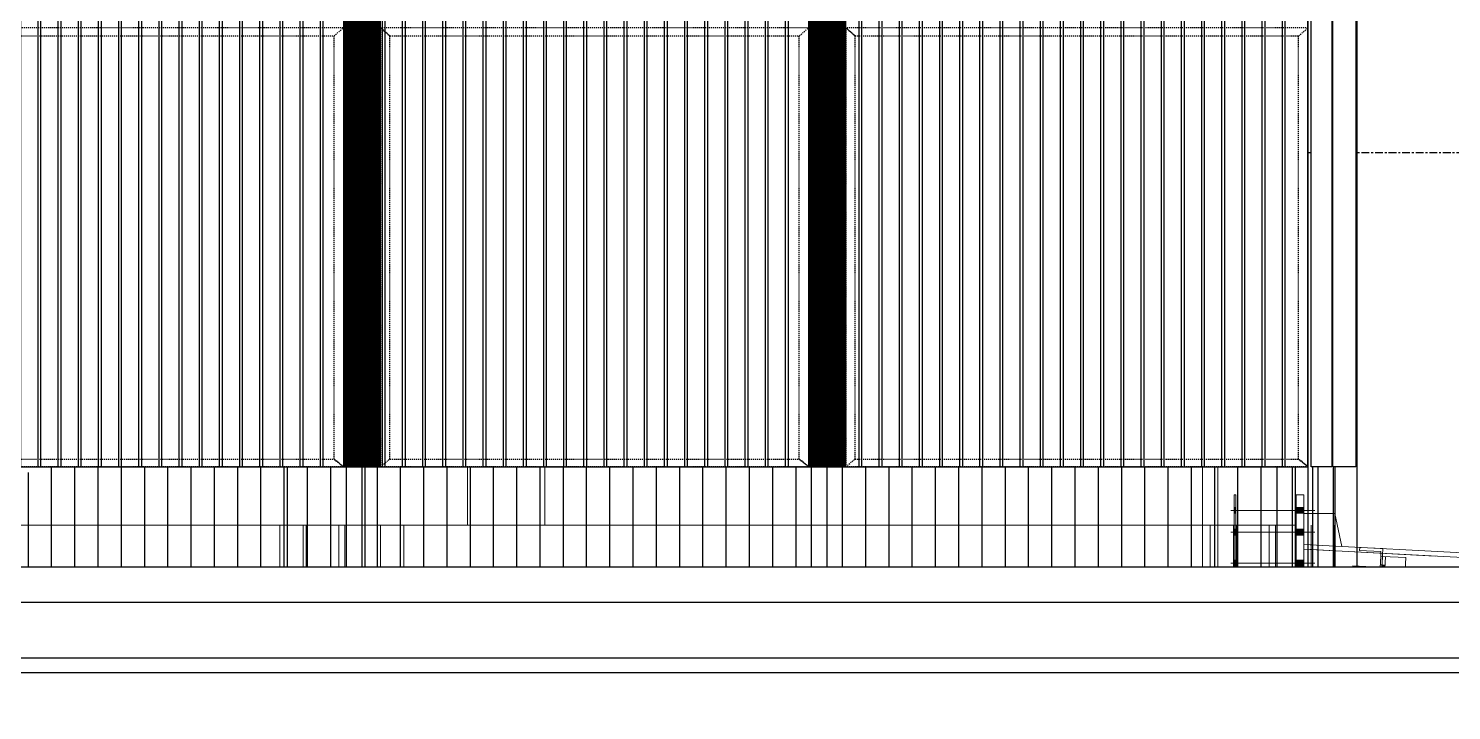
# Model space of a CAD drawing. Header units: millimetres. Extents: x 652937 to 1670132, y 1473552 to 2851037.
# Drawn here: x 775008 to 779596, y 1517673 to 1519870 of the extents above; entities that cross this region are included whole.
import ezdxf
from ezdxf.enums import TextEntityAlignment as Align
from ezdxf.xclip import XClip

# ---------------------------------------------------------------- set-up
doc = ezdxf.new("R2010")
doc.units = ezdxf.units.MM
doc.header["$XCLIPFRAME"] = 0
for name, pattern in [('TA_GL_005.00000', [13.75, 5, -1.25, 1.25, -1.25, 5]), ('TA_HL_001.00000', [6.5, 3.55, -2.95]), ('XKITLINE00', [0]), ('XKITLINE02', [4, 2, -2])]:
    doc.linetypes.add(name, pattern=pattern)
doc.layers.add('000 - 0_HIDE_OBJ_FRAMING_DEF_SUB', color=1, linetype='Continuous', plot=False)
for name, color, linetype in [('000 - 0_HIDE_OBJ_FRAMING_DEF_SUB_1', 1, 'Continuous'), ('000 - 0_SYM_DWG_GRID-BUBBLE_MAIN_COLOR_1', 3, 'Continuous'), ('000 - 0_SYM_DWG_GRIDLINE_MAIN_COLOR_251', 251, 'Continuous'), ('010 - ASPG_EXTR_MAIN_COLOR_2', 2, 'Continuous'), ('010 - ASPG_EXTR_WIPEOUT_', 250, 'Continuous'), ('010 - ASPG_FRAMING_MAIN_COLOR_1', 3, 'Continuous'), ('010 - ASPG_FRAMING_SUB_COLOR_2', 1, 'Continuous'), ('010 - ASPG_FRAMING_SUB_COLOR_3', 251, 'Continuous'), ('010 - ASPG_FRAMING_WIPEOUT_', 250, 'Continuous')]:
    doc.layers.add(name, color=color, linetype=linetype)
doc.layers.add('000_AREA_ASPG_AREA_HATCH_', color=7, linetype='Continuous', true_color=0xff8700, plot=False)
doc.layers.add('000_AREA_ASPG_AREA_MAIN_COLOR_1', color=7, linetype='Continuous', true_color=0xff8700, plot=False)
for name, color, linetype, lineweight in [('A-230-M_FLOOR', 2, 'Continuous', 25), ('A-GENM', 37, 'Continuous', 9), ('Bolt', 7, 'Continuous', 0), ('Part', 2, 'Continuous', 0)]:
    doc.layers.add(name, color=color, linetype=linetype, lineweight=lineweight)
doc.styles.add('Arial', font='arial.ttf')
doc.styles.add('TA', font='', dxfattribs={"height": 4.5})
doc.styles.get('TA').set_extended_font_data('Cordia New')

# ---------------------------------------------------------------- blocks, each defined once
blk = doc.blocks.new('GM_Louver Grill Vertical Z1 - Z Profile-17842814-ENT 3 ELE-2 Sheet')
at = {"layer": '000 - 0_HIDE_OBJ_FRAMING_DEF_SUB'}
blk.add_line((-185546.9, 105925), (-185546.9, 114870), dxfattribs=at)
blk = doc.blocks.new('E2')
at = {"layer": '000 - 0_HIDE_OBJ_FRAMING_DEF_SUB'}
for points in [[(1664279.1, 114870), (1665779.1, 114870), (1665779.1, 105925), (1664279.1, 105925)], [(1667279.1, 114870), (1665779.1, 114870), (1665779.1, 105925), (1667279.1, 105925)], [(1667279.1, 114870), (1668779.1, 114870), (1668779.1, 105925), (1667279.1, 105925)], [(1668912.2, 114870), (1668779.1, 114870), (1668779.1, 105925), (1668912.2, 105925)], [(1668917.6, 114870), (1668987.6, 114870), (1668987.6, 105925), (1668917.6, 105925)], [(1664329.1, 114820), (1665729.1, 114820), (1665729.1, 105975), (1664329.1, 105975)], [(1667229.1, 114820), (1665829.1, 114820), (1665829.1, 105975), (1667229.1, 105975)], [(1667329.1, 114820), (1668729.1, 114820), (1668729.1, 105975), (1667329.1, 105975)], [(1668862.2, 114820), (1668829.1, 114820), (1668829.1, 105975), (1668862.2, 105975)]]:
    blk.add_lwpolyline(points, close=True, dxfattribs=at)
at = {"layer": 'A-GENM'}
for p in [(1850326, 0), (1850401, 0), (1850476, 0), (1850551, 0), (1850626, 0), (1850701, 0), (1850776, 0), (1850851, 0), (1850926, 0), (1851001, 0), (1851076, 0), (1851151, 0), (1851226, 0), (1851451, 0), (1851526, 0), (1851601, 0), (1851676, 0), (1851751, 0), (1851826, 0), (1851901, 0), (1851976, 0), (1852051, 0), (1852126, 0), (1852201, 0), (1852276, 0), (1852351, 0), (1852426, 0), (1852501, 0), (1852576, 0), (1852651, 0), (1852726, 0), (1852951, 0), (1853026, 0), (1853101, 0), (1853176, 0), (1853251, 0), (1853326, 0), (1853401, 0), (1853476, 0), (1853551, 0), (1853626, 0), (1853701, 0), (1853776, 0), (1853851, 0), (1853926, 0), (1854001, 0), (1854076, 0), (1854151, 0), (1854226, 0), (1854392.4, 0)]:
    blk.add_blockref('GM_Louver Grill Vertical Z1 - Z Profile-17842814-ENT 3 ELE-2 Sheet', p, dxfattribs=at)
blk = doc.blocks.new('*A1489973')
at = {"layer": 'Part', "linetype": 'XKITLINE02', "lineweight": 0}
for p, q in [((567.337001, 24.773517), (553.237008, 25.512464)), ((553.237008, 25.512464), (553.237008, 24.098617)), ((567.337001, 24.098617), (567.337001, 24.773517)), ((553.237008, 24.098617), (567.337001, 24.098617))]:
    blk.add_line(p, q, dxfattribs=at)
at = {"layer": 'Part', "linetype": 'XKITLINE00', "lineweight": 0}
blk.add_line((567.337001, 24.773517), (567.333076, 24.773723), dxfattribs=at)
blk = doc.blocks.new('*A1490974')
at = {"layer": 'Part', "linetype": 'XKITLINE00', "lineweight": 0}
for p, q in [((567.337001, 24.098617), (553.237001, 24.098617)), ((567.337001, 24.048617), (567.337001, 24.098617)), ((567.337001, 24.048617), (553.237001, 24.048617))]:
    blk.add_line(p, q, dxfattribs=at)
at = {"layer": 'Part', "linetype": 'XKITLINE02', "lineweight": 0}
blk.add_line((553.237001, 24.098617), (553.237001, 24.048617), dxfattribs=at)
blk = doc.blocks.new('*A1491975')
at = {"layer": 'Part', "linetype": 'XKITLINE00', "lineweight": 0}
for p, q in [((567.337001, 24.848617), (553.237001, 25.587567)), ((567.333075, 24.77372), (553.237001, 25.512464)), ((567.337001, 24.848617), (567.333075, 24.77372))]:
    blk.add_line(p, q, dxfattribs=at)
at = {"layer": 'Part', "linetype": 'XKITLINE02', "lineweight": 0}
blk.add_line((553.237001, 25.587567), (553.237001, 25.512464), dxfattribs=at)
blk = doc.blocks.new('*A1492976')
at = {"layer": 'Part', "linetype": 'XKITLINE02', "lineweight": 0}
for p, q in [((554.136087, 25.490435), (554.138703, 25.540367)), ((554.480614, 25.472379), (554.136087, 25.490435)), ((554.51319, 25.520741), (554.473938, 24.771769)), ((554.476689, 25.397482), (554.480614, 25.472379)), ((554.446595, 24.82327), (554.476689, 25.397482)), ((554.506648, 25.395912), (554.476689, 25.397482)), ((554.102068, 24.841326), (554.099451, 24.791395)), ((554.099451, 24.791395), (554.473938, 24.771769)), ((554.446595, 24.82327), (554.102068, 24.841326))]:
    blk.add_line(p, q, dxfattribs=at)
at = {"layer": 'Part', "linetype": 'XKITLINE00', "lineweight": 0}
blk.add_line((554.138703, 25.540367), (554.51319, 25.520741), dxfattribs=at)
blk = doc.blocks.new('*A1493977')
at = {"layer": 'Part', "linetype": 'XKITLINE00', "lineweight": 0}
for p, q in [((553.737008, 26.087564), (553.237008, 26.087564)), ((553.850115, 25.555433), (553.737008, 26.087564))]:
    blk.add_line(p, q, dxfattribs=at)
at = {"layer": 'Part', "linetype": 'XKITLINE02', "lineweight": 0}
for p, q in [((553.237008, 25.587564), (553.237008, 26.087564)), ((553.850115, 25.555433), (553.237008, 25.587564))]:
    blk.add_line(p, q, dxfattribs=at)
blk = doc.blocks.new('*A1495979')
at = {"layer": 'Part', "linetype": 'XKITLINE02', "lineweight": 0}
for p, q in [((554.475238, 24.796669), (554.506639, 25.395846)), ((554.506639, 25.395846), (554.881125, 25.37622)), ((554.551577, 25.393491), (554.520176, 24.794313)), ((554.881125, 25.37622), (554.849724, 24.777043)), ((554.849724, 24.777043), (554.475238, 24.796669))]:
    blk.add_line(p, q, dxfattribs=at)
blk = doc.blocks.new('*A1498982')
at = {"layer": 'Bolt', "linetype": 'XKITLINE02', "lineweight": 0}
for p, q in [((554.499348, 25.25854), (554.469388, 25.260099)), ((554.544282, 25.2562), (554.499343, 25.25854)), ((554.581879, 25.216692), (554.342603, 25.229149)), ((554.486351, 25.008878), (554.456391, 25.010437)), ((554.495449, 25.183641), (554.465489, 25.185201)), ((554.531285, 25.006539), (554.486346, 25.008878)), ((554.540383, 25.181302), (554.495444, 25.183641)), ((554.568882, 24.967031), (554.329606, 24.979487)), ((554.482452, 24.933979), (554.452492, 24.935539)), ((554.527386, 24.93164), (554.482447, 24.933979))]:
    blk.add_line(p, q, dxfattribs=at)
blk = doc.blocks.new('*A1499983')
at = {"layer": 'Part', "linetype": 'XKITLINE00', "lineweight": 0}
for p, q in [((553.112008, 26.387589), (553.237008, 26.387589)), ((553.112008, 26.387589), (553.112008, 23.787589)), ((553.237008, 26.387589), (553.237008, 23.787589)), ((553.112008, 23.787589), (553.237008, 23.787589))]:
    blk.add_line(p, q, dxfattribs=at)
blk = doc.blocks.new('*A15331017')
at = {"layer": 'Part', "linetype": 'XKITLINE00', "lineweight": 0}
for p, q in [((554.475238, 24.796669), (554.506639, 25.395846)), ((554.881125, 25.37622), (554.506639, 25.395846)), ((554.551577, 25.393491), (554.520176, 24.794313)), ((554.881125, 25.37622), (554.849724, 24.777043)), ((554.849724, 24.777043), (554.475238, 24.796669))]:
    blk.add_line(p, q, dxfattribs=at)
blk = doc.blocks.new('*A15341018')
at = {"layer": 'Bolt'}
for points in [[(554.54, 25.181), (554.495, 25.184), (554.499, 25.259), (554.544, 25.256)], [(554.527, 24.932), (554.482, 24.934), (554.486, 25.009), (554.531, 25.007)]]:
    blk.add_hatch(color=256, dxfattribs=at).paths.add_polyline_path(points, flags=17)
at = {"layer": 'Bolt', "linetype": 'XKITLINE00', "lineweight": 0}
for p, q in [((554.559, 25.218), (554.021, 25.246)), ((554.544, 25.256), (554.499, 25.259)), ((554.531, 25.007), (554.486, 25.009)), ((554.54, 25.181), (554.495, 25.184)), ((554.546, 24.968), (554.008, 24.996)), ((554.527, 24.932), (554.482, 24.934))]:
    blk.add_line(p, q, dxfattribs=at)
blk = doc.blocks.new('12')
at = {"lineweight": 0, "xscale": 0.2, "yscale": 0.2, "zscale": 0.2}
for name in ['*A1499983', '*A1493977', '*A1491975', '*A1489973', '*A1492976', '*A15341018', '*A1498982', '*A1495979', '*A15331017', '*A1490974']:
    blk.add_blockref(name, (663419.1909, 1524488.8719), dxfattribs=at)
blk = doc.blocks.new('PP18_ENT3_SE_ELE2-1')
at = {"layer": 'A-230-M_FLOOR', "color": 4, "lineweight": 9}
for points in [[(1085, 102450), (1085, 114420), (835, 114420), (835, 102450)], [(4085, 106200), (4085, 102450), (3835, 102450), (3835, 106200)]]:
    blk.add_lwpolyline(points, dxfattribs=at)
at = {"layer": 'A-230-M_FLOOR', "lineweight": 9}
for points in [[(1085, 107800), (4085, 107800), (4085, 107400)], [(835, 107400), (-1915, 107400)], [(1085, 107400), (4085, 107400), (4085, 106200), (1085, 106200)], [(-1915, 106200), (835, 106200)]]:
    blk.add_lwpolyline(points, dxfattribs=at)
at = {"color": 4, "xscale": 1000, "yscale": 1000, "zscale": 1000}
blk.add_blockref('12', (-663525726.6, -1524387851.6), dxfattribs=at)
blk.add_blockref('E2', (-1664704.6, 0))
blk = doc.blocks.new('*A25103583')
at = {"layer": 'Part', "linetype": 'XKITLINE00', "lineweight": 0}
for p, q in [((259.21731, 44.772868), (258.71731, 44.772868)), ((258.71731, 44.772868), (258.71731, 44.722868)), ((259.21731, 44.772868), (259.21731, 44.722868)), ((258.71731, 44.367868), (258.71731, 37.222868)), ((259.21731, 44.367868), (259.21731, 37.222868)), ((258.71731, 33.472868), (258.71731, 36.867868)), ((259.21731, 36.867868), (259.21731, 33.472868))]:
    blk.add_line(p, q, dxfattribs=at)
at = {"layer": 'Part', "linetype": 'XKITLINE02', "lineweight": 0}
for p, q in [((258.71731, 31.672868), (258.71731, 44.772868)), ((258.71731, 44.772868), (258.71731, 44.772868)), ((258.95231, 44.772868), (258.95231, 31.672868)), ((258.98231, 44.772868), (258.98231, 31.672868)), ((258.71731, 44.722868), (258.71731, 44.367868)), ((259.21731, 44.722868), (259.21731, 36.867868)), ((258.71731, 44.427868), (258.71731, 44.367868)), ((258.95231, 31.672868), (258.95231, 44.427868)), ((258.71731, 37.222868), (258.71731, 36.867868)), ((259.21731, 37.222868), (259.21731, 36.867868)), ((258.71731, 33.472868), (258.71731, 31.672868)), ((259.21731, 33.472868), (259.21731, 31.672868)), ((258.71731, 31.672868), (259.21731, 31.672868))]:
    blk.add_line(p, q, dxfattribs=at)
blk = doc.blocks.new('*A25113584')
at = {"layer": 'Part', "linetype": 'XKITLINE02', "lineweight": 0}
for p, q in [((254.467297, 31.672868), (254.467297, 44.772868)), ((254.467297, 44.772868), (254.467298, 44.772868)), ((254.702298, 44.772868), (254.702298, 31.672868)), ((254.732298, 44.772868), (254.732297, 31.672868)), ((254.467298, 44.722868), (254.467298, 44.367868)), ((254.967298, 44.722868), (254.967298, 36.867868)), ((254.467297, 44.397868), (254.467298, 44.367868)), ((254.702297, 31.672868), (254.702297, 44.367868)), ((254.467298, 37.222868), (254.467298, 36.867868)), ((254.967298, 37.222868), (254.967298, 36.867868)), ((254.467298, 33.472868), (254.467297, 31.672868)), ((254.967298, 33.472868), (254.967297, 31.672868)), ((254.467297, 31.672868), (254.967298, 31.672868))]:
    blk.add_line(p, q, dxfattribs=at)
at = {"layer": 'Part', "linetype": 'XKITLINE00', "lineweight": 0}
for p, q in [((254.967298, 44.772868), (254.467298, 44.772868)), ((254.467298, 44.772868), (254.467298, 44.722868)), ((254.967298, 44.772868), (254.967298, 44.722868)), ((254.467298, 44.367868), (254.467298, 37.222868)), ((254.967298, 44.367868), (254.967298, 37.222868)), ((254.467298, 33.472868), (254.467298, 36.867868)), ((254.967298, 36.867868), (254.967298, 33.472868))]:
    blk.add_line(p, q, dxfattribs=at)
blk = doc.blocks.new('*A25123585')
at = {"layer": 'Part', "linetype": 'XKITLINE02', "lineweight": 0}
for p, q in [((271.772557, 44.772868), (271.312557, 44.772868)), ((271.312557, 44.772868), (271.312557, 31.672868)), ((271.352557, 44.772868), (271.352557, 31.672868)), ((271.352557, 31.672868), (271.352557, 44.772868)), ((271.812557, 44.772868), (271.772557, 44.772868)), ((271.772557, 44.772868), (271.772557, 31.672868)), ((271.772557, 31.672868), (271.772557, 44.772868)), ((271.812557, 31.672868), (271.812557, 44.772868)), ((271.772557, 31.672868), (271.312557, 31.672868)), ((271.772557, 31.672868), (271.812557, 31.672868))]:
    blk.add_line(p, q, dxfattribs=at)
blk = doc.blocks.new('*A25133586')
at = {"layer": 'Part', "linetype": 'XKITLINE02', "lineweight": 0}
for p, q in [((269.467297, 31.672868), (269.467297, 44.772868)), ((269.467297, 44.772868), (269.467298, 44.772868)), ((269.702298, 44.772868), (269.702298, 31.672868)), ((269.732298, 44.772868), (269.732297, 31.672868)), ((269.467298, 44.722868), (269.467298, 44.367868)), ((269.967298, 44.722868), (269.967298, 36.867868)), ((269.467297, 44.427868), (269.467298, 44.367868)), ((269.702297, 31.672868), (269.702297, 44.427868)), ((269.467298, 37.222868), (269.467298, 36.867868)), ((269.967298, 37.222868), (269.967298, 36.867868)), ((269.467298, 33.472868), (269.467297, 31.672868)), ((269.967298, 33.472868), (269.967297, 31.672868)), ((269.467297, 31.672868), (269.967298, 31.672868))]:
    blk.add_line(p, q, dxfattribs=at)
at = {"layer": 'Part', "linetype": 'XKITLINE00', "lineweight": 0}
for p, q in [((269.967298, 44.772868), (269.467298, 44.772868)), ((269.467298, 44.772868), (269.467298, 44.722868)), ((269.967298, 44.772868), (269.967298, 44.722868)), ((269.467298, 44.367868), (269.467298, 37.222868)), ((269.967298, 44.367868), (269.967298, 37.222868)), ((269.467298, 33.472868), (269.467298, 36.867868)), ((269.967298, 36.867868), (269.967298, 33.472868))]:
    blk.add_line(p, q, dxfattribs=at)
blk = doc.blocks.new('*A25253598')
at = {"layer": 'Part', "linetype": 'XKITLINE02', "lineweight": 0}
for p, q in [((256.217337, 31.472868), (256.217337, 66.572868)), ((257.467337, 31.472868), (257.467337, 66.572868)), ((256.217339, 31.472868), (256.217337, 31.472868))]:
    blk.add_line(p, q, dxfattribs=at)
at = {"layer": 'Part', "linetype": 'XKITLINE00', "lineweight": 0}
for p, q in [((256.217339, 31.472868), (256.217339, 66.572868)), ((257.467339, 66.572868), (257.467339, 31.472868)), ((256.217337, 31.472868), (256.217339, 31.472868)), ((257.467339, 31.472868), (256.217339, 31.472868)), ((257.467337, 31.472868), (257.467339, 31.472868))]:
    blk.add_line(p, q, dxfattribs=at)
blk = doc.blocks.new('*A25263599')
at = {"layer": 'Part', "linetype": 'XKITLINE02', "lineweight": 0}
for p, q in [((271.212359, 31.472868), (271.212359, 66.572868)), ((272.462359, 31.472868), (272.462359, 66.572868)), ((271.212361, 31.472868), (271.212359, 31.472868))]:
    blk.add_line(p, q, dxfattribs=at)
at = {"layer": 'Part', "linetype": 'XKITLINE00', "lineweight": 0}
for p, q in [((271.212361, 31.472868), (271.212361, 66.572868)), ((272.462361, 66.572868), (272.462361, 31.472868)), ((271.212359, 31.472868), (271.212361, 31.472868)), ((272.462361, 31.472868), (271.212361, 31.472868)), ((272.462359, 31.472868), (272.462361, 31.472868))]:
    blk.add_line(p, q, dxfattribs=at)
blk = doc.blocks.new('*A25473620')
at = {"layer": 'Part', "linetype": 'XKITLINE02', "lineweight": 0}
for p, q in [((254.067297, 31.472868), (254.167297, 31.572868)), ((255.367298, 31.472868), (254.067297, 31.472868)), ((254.167298, 31.572868), (254.067298, 31.472868)), ((254.167297, 31.572868), (255.267298, 31.572868)), ((255.367298, 31.472868), (255.267297, 31.572868)), ((255.267297, 31.572868), (255.367297, 31.472868)), ((255.367297, 31.472868), (255.367298, 31.472868))]:
    blk.add_line(p, q, dxfattribs=at)
blk = doc.blocks.new('*A25483621')
at = {"layer": 'Bolt', "linetype": 'XKITLINE02', "lineweight": 0}
for p, q in [((254.771897, 31.797868), (254.557297, 31.797868)), ((254.702297, 31.832868), (254.677297, 31.832868)), ((254.702298, 31.762868), (254.677298, 31.762868)), ((254.732297, 31.832868), (254.702297, 31.832868)), ((254.732297, 31.762868), (254.702297, 31.762868))]:
    blk.add_line(p, q, dxfattribs=at)
blk = doc.blocks.new('*A25493622')
at = {"layer": 'Part', "linetype": 'XKITLINE02', "lineweight": 0}
for p, q in [((255.267298, 31.622868), (254.167297, 31.622868)), ((254.167297, 31.622868), (254.167297, 31.572868)), ((255.267298, 31.572868), (254.167297, 31.572868)), ((254.167298, 31.572868), (254.167298, 31.622868)), ((255.267297, 31.572868), (255.267297, 31.622868)), ((255.267298, 31.622868), (255.267298, 31.572868))]:
    blk.add_line(p, q, dxfattribs=at)
blk = doc.blocks.new('*A25503623')
at = {"layer": 'Part', "linetype": 'XKITLINE02', "lineweight": 0}
for p, q in [((254.702298, 31.922868), (254.677297, 31.922868)), ((254.677297, 31.647868), (254.677297, 31.922868)), ((254.677298, 31.922868), (254.677298, 31.647868)), ((254.702297, 31.622868), (254.702297, 31.922868)), ((254.702298, 31.622868), (254.702298, 31.922868)), ((254.677298, 31.647868), (254.402297, 31.647868)), ((254.402297, 31.647868), (254.402297, 31.622868)), ((254.402297, 31.622868), (254.702298, 31.622868)), ((254.402298, 31.647868), (254.402298, 31.622868))]:
    blk.add_line(p, q, dxfattribs=at)
blk = doc.blocks.new('*A25513624')
at = {"layer": 'Bolt', "linetype": 'XKITLINE02', "lineweight": 0}
for p, q in [((254.282297, 31.572868), (254.282297, 31.622868)), ((254.317297, 31.572868), (254.317297, 31.622868)), ((254.352298, 31.572868), (254.352298, 31.622868)), ((255.082297, 31.572868), (255.082297, 31.622868)), ((255.117297, 31.572868), (255.117297, 31.622868)), ((255.152298, 31.572868), (255.152298, 31.622868))]:
    blk.add_line(p, q, dxfattribs=at)
blk = doc.blocks.new('*A25523625')
at = {"layer": 'Part', "linetype": 'XKITLINE02', "lineweight": 0}
for p, q in [((258.317309, 31.472868), (258.41731, 31.572868)), ((259.61731, 31.472868), (258.317309, 31.472868)), ((258.41731, 31.572868), (258.31731, 31.472868)), ((258.41731, 31.572868), (259.51731, 31.572868)), ((259.61731, 31.472868), (259.51731, 31.572868)), ((259.51731, 31.572868), (259.617309, 31.472868)), ((259.617309, 31.472868), (259.61731, 31.472868))]:
    blk.add_line(p, q, dxfattribs=at)
blk = doc.blocks.new('*A25533626')
at = {"layer": 'Bolt', "linetype": 'XKITLINE02', "lineweight": 0}
for p, q in [((259.02191, 31.797868), (258.80731, 31.797868)), ((258.95231, 31.832868), (258.92731, 31.832868)), ((258.95231, 31.762868), (258.92731, 31.762868)), ((258.98231, 31.832868), (258.95231, 31.832868)), ((258.98231, 31.762868), (258.95231, 31.762868))]:
    blk.add_line(p, q, dxfattribs=at)
blk = doc.blocks.new('*A25543627')
at = {"layer": 'Part', "linetype": 'XKITLINE02', "lineweight": 0}
for p, q in [((259.51731, 31.622868), (258.41731, 31.622868)), ((258.41731, 31.572868), (258.41731, 31.622868)), ((258.41731, 31.622868), (258.41731, 31.572868)), ((259.51731, 31.572868), (258.41731, 31.572868)), ((259.51731, 31.622868), (259.51731, 31.572868)), ((259.51731, 31.572868), (259.51731, 31.622868))]:
    blk.add_line(p, q, dxfattribs=at)
blk = doc.blocks.new('*A25553628')
at = {"layer": 'Part', "linetype": 'XKITLINE02', "lineweight": 0}
for p, q in [((258.95231, 31.922868), (258.92731, 31.922868)), ((258.92731, 31.922868), (258.92731, 31.647868)), ((258.92731, 31.647868), (258.92731, 31.922868)), ((258.95231, 31.622868), (258.95231, 31.922868)), ((258.95231, 31.622868), (258.95231, 31.922868)), ((258.92731, 31.647868), (258.65231, 31.647868)), ((258.65231, 31.647868), (258.65231, 31.622868)), ((258.65231, 31.647868), (258.65231, 31.622868)), ((258.65231, 31.622868), (258.95231, 31.622868))]:
    blk.add_line(p, q, dxfattribs=at)
blk = doc.blocks.new('*A25563629')
at = {"layer": 'Bolt', "linetype": 'XKITLINE02', "lineweight": 0}
for p, q in [((258.53231, 31.572868), (258.53231, 31.622868)), ((258.56731, 31.572868), (258.56731, 31.622868)), ((258.60231, 31.572868), (258.60231, 31.622868)), ((259.33231, 31.572868), (259.33231, 31.622868)), ((259.36731, 31.572868), (259.36731, 31.622868)), ((259.40231, 31.572868), (259.40231, 31.622868))]:
    blk.add_line(p, q, dxfattribs=at)
blk = doc.blocks.new('*A25573630')
at = {"layer": 'Part', "linetype": 'XKITLINE00', "lineweight": 0}
for p, q in [((271.212359, 31.472868), (271.212361, 31.472868)), ((271.212361, 6.722868), (271.212361, 31.472868)), ((272.462361, 31.472868), (271.212361, 31.472868)), ((272.462359, 31.472868), (272.462361, 31.472868)), ((272.462361, 31.472868), (272.462361, 6.722868)), ((271.212359, 6.722868), (271.212361, 6.722868)), ((272.462361, 6.722868), (271.212361, 6.722868)), ((272.462359, 6.722868), (272.462361, 6.722868))]:
    blk.add_line(p, q, dxfattribs=at)
at = {"layer": 'Part', "linetype": 'XKITLINE02', "lineweight": 0}
for p, q in [((271.212359, 6.722868), (271.212359, 31.472868)), ((271.212361, 31.472868), (271.212359, 31.472868)), ((272.462359, 6.722868), (272.462359, 31.472868)), ((271.212361, 6.722868), (271.212359, 6.722868))]:
    blk.add_line(p, q, dxfattribs=at)
blk = doc.blocks.new('*A25583631')
at = {"layer": 'Part', "linetype": 'XKITLINE02', "lineweight": 0}
for p, q in [((272.600538, 25.086726), (272.600538, 25.161829)), ((272.600539, 25.161829), (272.600538, 25.161829)), ((272.600539, 25.086726), (272.600538, 25.086726)), ((272.600538, 25.086726), (272.600539, 25.086726)), ((272.600539, 25.086726), (272.600539, 25.161829))]:
    blk.add_line(p, q, dxfattribs=at)
at = {"layer": 'Part', "linetype": 'XKITLINE00', "lineweight": 0}
for p, q in [((272.742408, 25.154394), (272.600539, 25.161829)), ((272.742408, 25.079291), (272.600539, 25.086726))]:
    blk.add_line(p, q, dxfattribs=at)
blk = doc.blocks.new('*A25593632')
at = {"layer": 'Part', "linetype": 'XKITLINE02', "lineweight": 0}
for p, q in [((272.600538, 23.622879), (272.600538, 23.672879)), ((272.600539, 23.672879), (272.600538, 23.672879)), ((272.600539, 23.622879), (272.600539, 23.672879)), ((272.600539, 23.622879), (272.600538, 23.622879)), ((272.600538, 23.622879), (272.600539, 23.622879))]:
    blk.add_line(p, q, dxfattribs=at)
at = {"layer": 'Part', "linetype": 'XKITLINE00', "lineweight": 0}
for p, q in [((272.742408, 23.672879), (272.600539, 23.672879)), ((272.742408, 23.622879), (272.600539, 23.622879))]:
    blk.add_line(p, q, dxfattribs=at)
blk = doc.blocks.new('*A25603633')
at = {"layer": 'Part', "linetype": 'XKITLINE02', "lineweight": 0}
for p, q in [((272.600546, 23.672879), (272.600546, 25.086726)), ((272.600546, 25.086726), (272.742408, 25.079292)), ((272.600546, 25.086726), (272.600546, 23.672879)), ((272.600546, 23.672879), (272.742408, 23.672879))]:
    blk.add_line(p, q, dxfattribs=at)
blk = doc.blocks.new('*A25613634')
at = {"layer": 'Bolt'}
for points in [[(271.506, 25.664), (271.476, 25.664), (271.476, 25.759), (271.506, 25.759)], [(271.506, 25.664), (271.476, 25.664), (271.476, 25.759), (271.506, 25.759)], [(272.601, 25.664), (272.476, 25.664), (272.476, 25.759), (272.601, 25.759)], [(272.601, 25.664), (272.476, 25.664), (272.476, 25.759), (272.601, 25.759)], [(271.506, 25.314), (271.476, 25.314), (271.476, 25.409), (271.506, 25.409)], [(271.506, 25.314), (271.476, 25.314), (271.476, 25.409), (271.506, 25.409)], [(272.601, 25.314), (272.476, 25.314), (272.476, 25.409), (272.601, 25.409)], [(272.601, 25.314), (272.476, 25.314), (272.476, 25.409), (272.601, 25.409)], [(271.506, 24.814), (271.476, 24.814), (271.476, 24.909), (271.506, 24.909)], [(271.506, 24.814), (271.476, 24.814), (271.476, 24.909), (271.506, 24.909)], [(272.601, 24.814), (272.476, 24.814), (272.476, 24.909), (272.601, 24.909)], [(272.601, 24.814), (272.476, 24.814), (272.476, 24.909), (272.601, 24.909)]]:
    blk.add_hatch(color=256, dxfattribs=at).paths.add_polyline_path(points, flags=17)
at = {"layer": 'Bolt', "linetype": 'XKITLINE00', "lineweight": 0}
for p, q in [((271.423, 25.712), (272.776, 25.712)), ((271.423, 25.712), (272.776, 25.712)), ((271.476, 25.759), (271.506, 25.759)), ((271.476, 25.759), (271.506, 25.759)), ((272.476, 25.759), (272.601, 25.759)), ((272.476, 25.759), (272.601, 25.759)), ((271.476, 25.664), (271.506, 25.664)), ((271.476, 25.664), (271.506, 25.664)), ((272.476, 25.664), (272.601, 25.664)), ((272.476, 25.664), (272.601, 25.664)), ((271.423, 25.362), (272.776, 25.362)), ((271.423, 25.362), (272.776, 25.362)), ((271.476, 25.409), (271.506, 25.409)), ((271.476, 25.409), (271.506, 25.409)), ((271.476, 25.314), (271.506, 25.314)), ((271.476, 25.314), (271.506, 25.314)), ((272.476, 25.409), (272.601, 25.409)), ((272.476, 25.409), (272.601, 25.409)), ((272.476, 25.314), (272.601, 25.314)), ((272.476, 25.314), (272.601, 25.314)), ((271.423, 24.862), (272.776, 24.862)), ((271.423, 24.862), (272.776, 24.862)), ((271.476, 24.909), (271.506, 24.909)), ((271.476, 24.909), (271.506, 24.909)), ((271.476, 24.814), (271.506, 24.814)), ((271.476, 24.814), (271.506, 24.814)), ((272.476, 24.909), (272.601, 24.909)), ((272.476, 24.909), (272.601, 24.909)), ((272.476, 24.814), (272.601, 24.814)), ((272.476, 24.814), (272.601, 24.814))]:
    blk.add_line(p, q, dxfattribs=at)
blk = doc.blocks.new('*A25623635')
at = {"layer": 'Part', "linetype": 'XKITLINE02', "lineweight": 0}
for p, q in [((271.475547, 25.961851), (271.475545, 25.961851)), ((271.475545, 25.961851), (271.475545, 24.611851)), ((271.505547, 25.961851), (271.475545, 25.961851)), ((271.475547, 24.611851), (271.475547, 25.961851)), ((271.505545, 24.611851), (271.505545, 25.961851)), ((271.505547, 24.611851), (271.505547, 25.961851)), ((271.475545, 24.611851), (271.475547, 24.611851)), ((271.505547, 24.611851), (271.475545, 24.611851))]:
    blk.add_line(p, q, dxfattribs=at)
blk = doc.blocks.new('*A25633636')
at = {"layer": 'Part', "linetype": 'XKITLINE00', "lineweight": 0}
blk.add_line((272.742408, 25.661826), (272.600546, 25.661826), dxfattribs=at)
at = {"layer": 'Part', "linetype": 'XKITLINE02', "lineweight": 0}
for p, q in [((272.600546, 25.161826), (272.600546, 25.661826)), ((272.600546, 25.661826), (272.600546, 25.161826)), ((272.742408, 25.154391), (272.600546, 25.161826))]:
    blk.add_line(p, q, dxfattribs=at)
blk = doc.blocks.new('*A25643637')
at = {"layer": 'Part', "linetype": 'XKITLINE00', "lineweight": 0}
for p, q in [((272.475547, 25.961851), (272.475545, 25.961851)), ((272.475547, 23.361851), (272.475547, 25.961851)), ((272.475547, 25.961851), (272.600547, 25.961851)), ((272.600547, 23.361851), (272.600547, 25.961851)), ((272.475545, 23.361851), (272.475547, 23.361851)), ((272.600547, 23.361851), (272.475547, 23.361851))]:
    blk.add_line(p, q, dxfattribs=at)
at = {"layer": 'Part', "linetype": 'XKITLINE02', "lineweight": 0}
for p, q in [((272.475545, 25.961851), (272.475545, 23.361851)), ((272.475547, 25.961851), (272.475545, 25.961851)), ((272.600545, 25.961851), (272.600545, 23.361851)), ((272.475547, 23.361851), (272.475545, 23.361851))]:
    blk.add_line(p, q, dxfattribs=at)
blk = doc.blocks.new('*A25653638')
at = {"layer": 'Part', "linetype": 'XKITLINE02', "lineweight": 0}
for p, q in [((271.837558, 31.622868), (271.287557, 31.622868)), ((271.287557, 31.572868), (271.837558, 31.572868)), ((271.287558, 31.572868), (271.287558, 31.622868)), ((271.837558, 31.572868), (271.837558, 31.622868))]:
    blk.add_line(p, q, dxfattribs=at)
blk = doc.blocks.new('*A25663639')
at = {"layer": 'Part', "linetype": 'XKITLINE02', "lineweight": 0}
for p, q in [((271.187557, 31.472868), (271.937558, 31.472868)), ((271.287558, 31.572868), (271.187558, 31.472868)), ((271.837558, 31.572868), (271.287557, 31.572868)), ((271.937558, 31.472868), (271.837557, 31.572868))]:
    blk.add_line(p, q, dxfattribs=at)
blk = doc.blocks.new('*A25673640')
at = {"layer": 'Part', "linetype": 'XKITLINE02', "lineweight": 0}
for p, q in [((271.712557, 31.922868), (271.412557, 31.922868)), ((271.412557, 31.922868), (271.412557, 31.622868)), ((271.712557, 31.922868), (271.712557, 31.622868)), ((271.712557, 31.647868), (271.412557, 31.647868)), ((271.412557, 31.647868), (271.412557, 31.622868)), ((271.712557, 31.622868), (271.412557, 31.622868)), ((271.712557, 31.622868), (271.712557, 31.647868))]:
    blk.add_line(p, q, dxfattribs=at)
blk = doc.blocks.new('*A25683641')
at = {"layer": 'Bolt', "linetype": 'XKITLINE00', "lineweight": 0}
for p, q in [((271.492557, 31.797868), (271.539177, 31.797868)), ((271.562557, 31.867868), (271.562557, 31.821248)), ((271.562557, 31.727868), (271.562557, 31.774488)), ((271.632557, 31.797868), (271.585937, 31.797868))]:
    blk.add_line(p, q, dxfattribs=at)
blk = doc.blocks.new('*A25693642')
at = {"layer": 'Bolt', "linetype": 'XKITLINE02', "lineweight": 0}
for p, q in [((271.452558, 31.572868), (271.452558, 31.622868)), ((271.562558, 31.572868), (271.562558, 31.622868)), ((271.672558, 31.572868), (271.672558, 31.622868))]:
    blk.add_line(p, q, dxfattribs=at)
blk = doc.blocks.new('*A25703643')
at = {"layer": 'Part', "linetype": 'XKITLINE02', "lineweight": 0}
for p, q in [((269.067297, 31.472868), (269.167297, 31.572868)), ((270.367298, 31.472868), (269.067297, 31.472868)), ((269.167298, 31.572868), (269.067298, 31.472868)), ((269.167297, 31.572868), (270.267298, 31.572868)), ((270.367298, 31.472868), (270.267297, 31.572868)), ((270.267297, 31.572868), (270.367297, 31.472868)), ((270.367297, 31.472868), (270.367298, 31.472868))]:
    blk.add_line(p, q, dxfattribs=at)
blk = doc.blocks.new('*A25713644')
at = {"layer": 'Bolt', "linetype": 'XKITLINE02', "lineweight": 0}
for p, q in [((269.771897, 31.797868), (269.557297, 31.797868)), ((269.702297, 31.832868), (269.677297, 31.832868)), ((269.702298, 31.762868), (269.677298, 31.762868)), ((269.732297, 31.832868), (269.702297, 31.832868)), ((269.732297, 31.762868), (269.702297, 31.762868))]:
    blk.add_line(p, q, dxfattribs=at)
blk = doc.blocks.new('*A25723645')
at = {"layer": 'Part', "linetype": 'XKITLINE02', "lineweight": 0}
for p, q in [((270.267298, 31.622868), (269.167297, 31.622868)), ((269.167297, 31.622868), (269.167297, 31.572868)), ((270.267298, 31.572868), (269.167297, 31.572868)), ((269.167298, 31.572868), (269.167298, 31.622868)), ((270.267297, 31.572868), (270.267297, 31.622868)), ((270.267298, 31.622868), (270.267298, 31.572868))]:
    blk.add_line(p, q, dxfattribs=at)
blk = doc.blocks.new('*A25733646')
at = {"layer": 'Part', "linetype": 'XKITLINE02', "lineweight": 0}
for p, q in [((269.702298, 31.922868), (269.677297, 31.922868)), ((269.677297, 31.647868), (269.677297, 31.922868)), ((269.677298, 31.922868), (269.677298, 31.647868)), ((269.702297, 31.622868), (269.702297, 31.922868)), ((269.702298, 31.622868), (269.702298, 31.922868)), ((269.677298, 31.647868), (269.402297, 31.647868)), ((269.402297, 31.647868), (269.402297, 31.622868)), ((269.402297, 31.622868), (269.702298, 31.622868)), ((269.402298, 31.647868), (269.402298, 31.622868))]:
    blk.add_line(p, q, dxfattribs=at)
blk = doc.blocks.new('*A25743647')
at = {"layer": 'Bolt', "linetype": 'XKITLINE02', "lineweight": 0}
for p, q in [((269.282297, 31.572868), (269.282297, 31.622868)), ((269.317297, 31.572868), (269.317297, 31.622868)), ((269.352298, 31.572868), (269.352298, 31.622868)), ((270.082297, 31.572868), (270.082297, 31.622868)), ((270.117297, 31.572868), (270.117297, 31.622868)), ((270.152298, 31.572868), (270.152298, 31.622868))]:
    blk.add_line(p, q, dxfattribs=at)
blk = doc.blocks.new('*A25753648')
at = {"layer": 'Part', "linetype": 'XKITLINE00', "lineweight": 0}
for p, q in [((271.212361, 31.472868), (227.477361, 31.472868)), ((271.212361, 25.472868), (271.212361, 31.472868)), ((271.212361, 25.472868), (227.477361, 25.472868))]:
    blk.add_line(p, q, dxfattribs=at)
at = {"layer": 'Part', "linetype": 'XKITLINE02', "lineweight": 0}
blk.add_line((271.212359, 25.472868), (271.212359, 31.472868), dxfattribs=at)
blk = doc.blocks.new('*A25763649')
at = {"layer": 'Part', "linetype": 'XKITLINE00', "lineweight": 0}
for p, q in [((271.212361, 33.472868), (227.477361, 33.472868)), ((271.212359, 33.472868), (271.212361, 33.472868)), ((271.212361, 33.472868), (271.212361, 31.472868)), ((271.212361, 31.472868), (227.477361, 31.472868)), ((271.212361, 31.472868), (271.212359, 31.472868))]:
    blk.add_line(p, q, dxfattribs=at)
at = {"layer": 'Part', "linetype": 'XKITLINE02', "lineweight": 0}
blk.add_line((271.212359, 31.472868), (271.212359, 33.472868), dxfattribs=at)
blk = doc.blocks.new('*A27483821')
at = {"layer": 'Part', "linetype": 'XKITLINE02', "lineweight": 0}
for p, q in [((272.462361, 31.472868), (270.967336, 31.472868)), ((270.967337, 31.472868), (270.967337, 25.472868)), ((272.462361, 22.722868), (271.212361, 22.722868))]:
    blk.add_line(p, q, dxfattribs=at)
at = {"layer": 'Part', "linetype": 'XKITLINE00', "lineweight": 0}
for p, q in [((272.467337, 31.472868), (272.462361, 31.472868)), ((272.467337, 31.472868), (272.467336, 31.472868)), ((272.467337, 31.472868), (272.467337, 22.722868)), ((270.967337, 25.472868), (270.967337, 22.722868)), ((271.212361, 22.722868), (270.967336, 22.722868)), ((272.467337, 22.722868), (272.462361, 22.722868)), ((272.467337, 22.722868), (272.467336, 22.722868))]:
    blk.add_line(p, q, dxfattribs=at)
blk = doc.blocks.new('*A27883861')
at = {"layer": 'Part', "linetype": 'XKITLINE02', "lineweight": 0}
for p, q in [((260.367338, 31.472868), (259.117336, 31.472868)), ((259.117338, 25.472868), (259.117338, 31.472868)), ((260.367338, 25.472868), (260.367338, 31.472868)), ((259.117336, 25.472868), (260.367338, 25.472868))]:
    blk.add_line(p, q, dxfattribs=at)
blk = doc.blocks.new('*A27893862')
at = {"layer": 'Part', "linetype": 'XKITLINE02', "lineweight": 0}
for p, q in [((272.462361, 33.472868), (271.217336, 33.472868)), ((271.217337, 31.472868), (271.217337, 33.472868)), ((272.462361, 31.472868), (271.217336, 31.472868))]:
    blk.add_line(p, q, dxfattribs=at)
at = {"layer": 'Part', "linetype": 'XKITLINE00', "lineweight": 0}
for p, q in [((272.467337, 33.472868), (272.462361, 33.472868)), ((272.467337, 33.472868), (272.467336, 33.472868)), ((272.467337, 33.472868), (272.467337, 31.472868)), ((272.467337, 31.472868), (272.462361, 31.472868)), ((272.467337, 31.472868), (272.467336, 31.472868))]:
    blk.add_line(p, q, dxfattribs=at)
blk = doc.blocks.new('*A27913864')
at = {"layer": 'Part', "linetype": 'XKITLINE00', "lineweight": 0}
for p, q in [((256.212359, 31.472868), (256.212361, 31.472868)), ((256.212361, 6.722868), (256.212361, 31.472868)), ((257.462361, 31.472868), (256.212361, 31.472868)), ((257.462359, 31.472868), (257.462361, 31.472868)), ((257.462361, 31.472868), (257.462361, 6.722868)), ((256.212359, 6.722868), (256.212361, 6.722868)), ((257.462361, 6.722868), (256.212361, 6.722868)), ((257.462359, 6.722868), (257.462361, 6.722868))]:
    blk.add_line(p, q, dxfattribs=at)
at = {"layer": 'Part', "linetype": 'XKITLINE02', "lineweight": 0}
for p, q in [((256.212359, 6.722868), (256.212359, 31.472868)), ((256.212361, 31.472868), (256.212359, 31.472868)), ((257.462359, 6.722868), (257.462359, 31.472868)), ((256.212361, 6.722868), (256.212359, 6.722868))]:
    blk.add_line(p, q, dxfattribs=at)
blk = doc.blocks.new('*A27983871')
at = {"layer": 'Part', "linetype": 'XKITLINE02', "lineweight": 0}
for p, q in [((259.117338, 31.472868), (248.517336, 31.472868)), ((248.517338, 29.972868), (248.517338, 31.472868)), ((259.117338, 29.972868), (259.117338, 31.472868)), ((248.517336, 29.972868), (259.117338, 29.972868))]:
    blk.add_line(p, q, dxfattribs=at)
blk = doc.blocks.new('*A27993872')
at = {"layer": 'Part', "linetype": 'XKITLINE02', "lineweight": 0}
for p, q in [((271.212359, 31.472868), (260.367335, 31.472868)), ((260.367338, 29.972868), (260.367338, 31.472868)), ((271.212359, 29.972868), (271.212359, 31.472868)), ((260.367335, 29.972868), (271.212359, 29.972868))]:
    blk.add_line(p, q, dxfattribs=at)
blk = doc.blocks.new('PP18_ENT3_SE_ELE2-2')
at = {"lineweight": 0, "xscale": 200, "yscale": 200, "zscale": 200}
for name in ['*A25253598', '*A25263599', '*A25113584', '*A25103583', '*A25133586', '*A25123585', '*A25763649', '*A27893862', '*A25503623', '*A25483621', '*A25553628', '*A25533626', '*A25733646', '*A25713644', '*A25673640', '*A25683641', '*A25473620', '*A25493622', '*A25513624', '*A25523625', '*A25543627', '*A25563629', '*A25703643', '*A25723645', '*A25743647', '*A25663639', '*A25653638', '*A25693642', '*A25753648', '*A27983871', '*A27913864', '*A27883861', '*A27993872', '*A27483821', '*A25573630', '*A25623635', '*A25643637', '*A25613634', '*A25633636', '*A25583631', '*A25603633', '*A25593632']:
    blk.add_blockref(name, (-50408.4678, 101105.4264), dxfattribs=at)
blk = doc.blocks.new('*U6169')
at = {"layer": '000 - 0_SYM_DWG_GRIDLINE_MAIN_COLOR_251', "linetype": 'ByBlock', "ltscale": 5}
blk.add_line((16, 0), (-308.662, 0), dxfattribs=at)
at = {"style": 'TA', "flags": 1}
blk.add_attdef('LOCATION', (6, -6), '', height=4.5, rotation=270, dxfattribs=at)
at = {"layer": '000 - 0_SYM_DWG_GRID-BUBBLE_MAIN_COLOR_1', "style": 'Arial'}
blk.add_attdef('GRID-HEAD', text='', height=4, rotation=90, dxfattribs=at).set_placement((50, 0), align=Align.MIDDLE_CENTER)
blk = doc.blocks.new('*U6164')
at = {"layer": '000 - 0_SYM_DWG_GRIDLINE_MAIN_COLOR_251', "linetype": 'ByBlock', "ltscale": 5}
blk.add_line((200, 0), (-30071, 0), dxfattribs=at)
at = {"style": 'TA', "flags": 1}
blk.add_attdef('LOCATION', (6, -6), '', height=4.5, rotation=270, dxfattribs=at)
blk = doc.blocks.new('W-1-PP18-ST_ENT3_REV02_20260413-044638_PP18_ENT3_ELE2-DIM')
at = {"layer": '000 - 0_SYM_DWG_GRIDLINE_MAIN_COLOR_251', "color": 6, "linetype": 'TA_GL_005.00000', "xscale": 50, "yscale": 50, "zscale": 50, "rotation": 270}
blk.add_blockref('*U6169', (0, 100920), dxfattribs=at)
at = {"layer": '000 - 0_SYM_DWG_GRIDLINE_MAIN_COLOR_251', "color": 6, "linetype": 'TA_GL_005.00000', "rotation": 180}
blk.add_blockref('*U6164', (-21271, 107400), dxfattribs=at)
blk = doc.blocks.new('*U6703')
blk.add_wipeout([(50, 0), (1450, 0), (1450, 8482), (50, 8482)]).dxf.layer = '010 - ASPG_EXTR_WIPEOUT_'
at = {"layer": '010 - ASPG_EXTR_MAIN_COLOR_2'}
for points in [[(129.8, 0), (140, 0), (140, 8482), (129.8, 8482)], [(194.8, 0), (205, 0), (205, 8482), (194.8, 8482)], [(259.8, 0), (270, 0), (270, 8482), (259.8, 8482)], [(324.8, 0), (335, 0), (335, 8482), (324.8, 8482)], [(389.8, 0), (400, 0), (400, 8482), (389.8, 8482)], [(454.8, 0), (465, 0), (465, 8482), (454.8, 8482)], [(519.8, 0), (530, 0), (530, 8482), (519.8, 8482)], [(584.8, 0), (595, 0), (595, 8482), (584.8, 8482)], [(649.8, 0), (660, 0), (660, 8482), (649.8, 8482)], [(714.8, 0), (725, 0), (725, 8482), (714.8, 8482)], [(779.8, 0), (790, 0), (790, 8482), (779.8, 8482)], [(844.8, 0), (855, 0), (855, 8482), (844.8, 8482)], [(909.8, 0), (920, 0), (920, 8482), (909.8, 8482)], [(974.8, 0), (985, 0), (985, 8482), (974.8, 8482)], [(1039.8, 0), (1050, 0), (1050, 8482), (1039.8, 8482)], [(1104.8, 0), (1115, 0), (1115, 8482), (1104.8, 8482)], [(1169.8, 0), (1180, 0), (1180, 8482), (1169.8, 8482)], [(1234.8, 0), (1245, 0), (1245, 8482), (1234.8, 8482)], [(1299.8, 0), (1310, 0), (1310, 8482), (1299.8, 8482)], [(1364.8, 0), (1375, 0), (1375, 8482), (1364.8, 8482)]]:
    blk.add_lwpolyline(points, close=True, dxfattribs=at)
at = {"layer": '010 - ASPG_FRAMING_SUB_COLOR_2'}
blk.add_lwpolyline([(50, 0), (1450, 0), (1450, 8482), (50, 8482)], close=True, dxfattribs=at)
for points in [[(-50, 0), (50, 0), (50, 8482), (-50, 8482)], [(1450, 0), (1550, 0), (1550, 8482), (1450, 8482)]]:
    blk.add_wipeout(points).dxf.layer = '010 - ASPG_EXTR_WIPEOUT_'
at = {"layer": '010 - ASPG_EXTR_MAIN_COLOR_2'}
blk.add_lwpolyline([(64.8, 0), (75, 0), (75, 8482), (64.8, 8482)], close=True, dxfattribs=at)
at = {"layer": '010 - ASPG_FRAMING_MAIN_COLOR_1'}
for points in [[(-50, 0), (-40, 0), (-40, 8482), (-50, 8482)], [(40, 0), (50, 0), (50, 8482), (40, 8482)], [(1450, 0), (1460, 0), (1460, 8482), (1450, 8482)], [(1540, 0), (1550, 0), (1550, 8482), (1540, 8482)]]:
    blk.add_lwpolyline(points, close=True, dxfattribs=at)
at = {"layer": '010 - ASPG_FRAMING_SUB_COLOR_2'}
for points in [[(-50, 0), (50, 0), (50, 8482), (-50, 8482)], [(1450, 0), (1550, 0), (1550, 8482), (1450, 8482)]]:
    blk.add_lwpolyline(points, close=True, dxfattribs=at)
blk = doc.blocks.new('*U6702')
blk.add_wipeout([(50, 0), (1550, 0), (1550, 8482), (50, 8482)]).dxf.layer = '010 - ASPG_EXTR_WIPEOUT_'
at = {"layer": '010 - ASPG_EXTR_MAIN_COLOR_2'}
for points in [[(101.6, 0), (111.8, 0), (111.8, 8482), (101.6, 8482)], [(166.6, 0), (176.8, 0), (176.8, 8482), (166.6, 8482)], [(231.6, 0), (241.8, 0), (241.8, 8482), (231.6, 8482)], [(296.6, 0), (306.8, 0), (306.8, 8482), (296.6, 8482)], [(361.6, 0), (371.8, 0), (371.8, 8482), (361.6, 8482)], [(426.6, 0), (436.8, 0), (436.8, 8482), (426.6, 8482)], [(491.6, 0), (501.8, 0), (501.8, 8482), (491.6, 8482)], [(556.6, 0), (566.8, 0), (566.8, 8482), (556.6, 8482)], [(621.6, 0), (631.8, 0), (631.8, 8482), (621.6, 8482)], [(686.6, 0), (696.8, 0), (696.8, 8482), (686.6, 8482)], [(751.6, 0), (761.8, 0), (761.8, 8482), (751.6, 8482)], [(816.6, 0), (826.8, 0), (826.8, 8482), (816.6, 8482)], [(881.6, 0), (891.8, 0), (891.8, 8482), (881.6, 8482)], [(946.6, 0), (956.8, 0), (956.8, 8482), (946.6, 8482)], [(1011.6, 0), (1021.8, 0), (1021.8, 8482), (1011.6, 8482)], [(1076.6, 0), (1086.8, 0), (1086.8, 8482), (1076.6, 8482)], [(1141.6, 0), (1151.8, 0), (1151.8, 8482), (1141.6, 8482)], [(1206.6, 0), (1216.8, 0), (1216.8, 8482), (1206.6, 8482)], [(1271.6, 0), (1281.8, 0), (1281.8, 8482), (1271.6, 8482)], [(1336.6, 0), (1346.8, 0), (1346.8, 8482), (1336.6, 8482)], [(1401.6, 0), (1411.8, 0), (1411.8, 8482), (1401.6, 8482)], [(1466.6, 0), (1476.8, 0), (1476.8, 8482), (1466.6, 8482)]]:
    blk.add_lwpolyline(points, close=True, dxfattribs=at)
at = {"layer": '010 - ASPG_FRAMING_SUB_COLOR_2'}
blk.add_lwpolyline([(50, 0), (1550, 0), (1550, 8482), (50, 8482)], close=True, dxfattribs=at)
blk.add_wipeout([(-50, 0), (50, 0), (50, 8482), (-50, 8482)]).dxf.layer = '010 - ASPG_EXTR_WIPEOUT_'
at = {"layer": '010 - ASPG_FRAMING_MAIN_COLOR_1'}
for points in [[(-50, 0), (-40, 0), (-40, 8482), (-50, 8482)], [(40, 0), (50, 0), (50, 8482), (40, 8482)]]:
    blk.add_lwpolyline(points, close=True, dxfattribs=at)
at = {"layer": '010 - ASPG_FRAMING_SUB_COLOR_2'}
blk.add_lwpolyline([(-50, 0), (50, 0), (50, 8482), (-50, 8482)], close=True, dxfattribs=at)
blk = doc.blocks.new('*U8675')
blk.add_wipeout([(0, 0), (8482, 0), (8482, 67.3), (0, 67.3)]).dxf.layer = '010 - ASPG_FRAMING_WIPEOUT_'
blk.add_wipeout([(8482, 67.8), (8482, 144.8), (0, 144.8), (0, 67.8)]).dxf.layer = '010 - ASPG_EXTR_WIPEOUT_'
at = {"layer": '010 - ASPG_EXTR_MAIN_COLOR_2'}
blk.add_lwpolyline([(8482, 69.8), (8482, 144.8), (0, 144.8), (0, 69.8)], close=True, dxfattribs=at)
at = {"layer": '010 - ASPG_FRAMING_SUB_COLOR_2'}
blk.add_lwpolyline([(0, 0), (8482, 0), (8482, 67.3), (0, 67.3)], close=True, dxfattribs=at)
blk = doc.blocks.new('*U7325')
blk.add_wipeout([(0, 0), (11902.6, 0), (11902.6, 112.5), (0, 112.5)])
at = {"color": 0}
blk.add_lwpolyline([(0, 0), (11902.6, 0), (11902.6, 112.5), (0, 112.5)], close=True, dxfattribs=at)
blk = doc.blocks.new('*U7323')
blk.add_wipeout([(0, 0), (12752.6, 0), (12752.6, 47.3), (0, 47.3)])
at = {"color": 0}
blk.add_lwpolyline([(0, 0), (12752.6, 0), (12752.6, 47.3), (0, 47.3)], close=True, dxfattribs=at)
blk = doc.blocks.new('*U7324')
blk.add_wipeout([(0, 0), (12752.6, 0), (12752.6, 180.2), (0, 180.2)])
at = {"color": 0}
blk.add_lwpolyline([(0, 0), (12752.6, 0), (12752.6, 180.2), (0, 180.2)], close=True, dxfattribs=at)
blk = doc.blocks.new('*U7322')
blk.add_wipeout([(0, 0), (12752.6, 0), (12752.6, 169), (0, 169)])
at = {"color": 0}
blk.add_lwpolyline([(0, 0), (12752.6, 0), (12752.6, 169), (0, 169)], close=True, dxfattribs=at)
blk = doc.blocks.new('C-1-PP18-AR-2340-01-C_20260413-231939_PP18_ENT3_EX-ELE2')
at = {"layer": '000 - 0_HIDE_OBJ_FRAMING_DEF_SUB_1', "lineweight": 9}
for p, q in [((760, 106200), (760, 104050)), ((835, 104050), (835, 106200)), ((845, 106200), (845, 104050)), ((950, 104050), (950, 106200)), ((970, 106200), (970, 104050)), ((1075, 104050), (1075, 106200)), ((1085, 106200), (1085, 104050)), ((1160, 104050), (1160, 106200)), ((3760, 106200), (3760, 104050)), ((3835, 104050), (3835, 106200)), ((3845, 106200), (3845, 104050)), ((3950, 104050), (3950, 106200)), ((3970, 106200), (3970, 104050)), ((4075, 104050), (4075, 106200)), ((4085, 106200), (4085, 104050)), ((4160, 104050), (4160, 106200))]:
    blk.add_line(p, q, dxfattribs=at)
at = {"color": 1}
blk.add_blockref('*U7322', (-4913, 105556), dxfattribs=at)
blk.add_blockref('*U7323', (-4913, 105725), dxfattribs=at)
blk.add_blockref('*U7324', (-4913, 105772.3), dxfattribs=at)
blk.add_blockref('*U7325', (-4913, 105952.5), dxfattribs=at)
blk = doc.blocks.new('*U8799')
at = {"layer": '010 - ASPG_FRAMING_SUB_COLOR_3', "linetype": 'ByBlock'}
for points in [[(0, 0), (0, 1380), (25, 1350), (25, 30), (0, 0)], [(1413.7, 1380), (0, 1380), (25, 1350), (1388.7, 1350)], [(1413.7, 0), (1413.7, 1380), (1388.7, 1350), (1388.7, 30), (1413.7, 0)], [(25, 30), (1388.7, 30), (1413.7, 0), (0, 0), (25, 30)]]:
    blk.add_lwpolyline(points, close=True, dxfattribs=at)
blk = doc.blocks.new('*U8800')
at = {"layer": '010 - ASPG_FRAMING_SUB_COLOR_3', "linetype": 'ByBlock'}
for points in [[(0, 0), (0, 1490), (25, 1460), (25, 30), (0, 0)], [(1413.7, 1490), (0, 1490), (25, 1460), (1388.7, 1460)], [(1413.7, 0), (1413.7, 1490), (1388.7, 1460), (1388.7, 30), (1413.7, 0)], [(25, 30), (1388.7, 30), (1413.7, 0), (0, 0), (25, 30)]]:
    blk.add_lwpolyline(points, close=True, dxfattribs=at)
blk = doc.blocks.new('*U8821')
at = {"layer": '000_AREA_ASPG_AREA_HATCH_', "transparency": 33554539}
h = blk.add_hatch(dxfattribs=at)
h.set_pattern_fill('ANSI31', color=256)
h.set_pattern_definition([(45, (-24.4354, 8456.1105), (-2.245064, 2.245064), [])])
h.paths.add_polyline_path([(-60, 0), (60, 0), (60, 8482), (-60, 8482)])
at = {"layer": '000_AREA_ASPG_AREA_MAIN_COLOR_1'}
blk.add_lwpolyline([(-60, 0), (60, 0), (60, 8482), (-60, 8482)], close=True, dxfattribs=at)

msp = doc.modelspace()

# ---------------------------------------------------------------- block references
at = {"color": 6}
ref = msp.add_blockref('PP18_ENT3_SE_ELE2-2', (775008.1769, 1412070.4203), dxfattribs=at)
XClip(ref).set_block_clipping_path([(-26088.7758649617, 100920), (12661.2241350383, 117178.2602934372)])

# ---------------------------------------------------------------- next in the draw order: block references
ref = msp.add_blockref('PP18_ENT3_SE_ELE2-1', (775008.1769, 1412070.4203), dxfattribs=at)
XClip(ref).set_block_clipping_path([(-21816.709593582, 100920), (8800.0000001194, 118767.7153737911)])

# ---------------------------------------------------------------- next in the draw order: block references
msp.add_blockref('W-1-PP18-ST_ENT3_REV02_20260413-044638_PP18_ENT3_ELE2-DIM', (775008.1769, 1412070.4203), dxfattribs=at)

# ---------------------------------------------------------------- next in the draw order: block references
for name, p in [('*U6703', (774583.1769, 1518458.4203)), ('C-1-PP18-AR-2340-01-C_20260413-231939_PP18_ENT3_EX-ELE2', (775058.1769, 1412070.4203))]:
    msp.add_blockref(name, p)

# ---------------------------------------------------------------- next in the draw order: block references
msp.add_blockref('*U6703', (776083.1769, 1518458.4203))

# ---------------------------------------------------------------- next in the draw order: block references
for name, p in [('*U8821', (776083.1769, 1518458.4203)), ('*U6702', (777583.1769, 1518458.4203))]:
    msp.add_blockref(name, p)
at = {"linetype": 'TA_HL_001.00000', "rotation": 90}
msp.add_blockref('*U8799', (776023.1769, 1518458.4203), dxfattribs=at)

# ---------------------------------------------------------------- next in the draw order: block references
msp.add_blockref('*U8821', (777583.1769, 1518458.4203))
at = {"yscale": -1, "rotation": 90}
msp.add_blockref('*U8675', (779143.1769, 1518458.4203), dxfattribs=at)
at = {"linetype": 'TA_HL_001.00000', "rotation": 90}
msp.add_blockref('*U8799', (777523.1769, 1518458.4203), dxfattribs=at)

# ---------------------------------------------------------------- next in the draw order: block references
msp.add_blockref('*U8800', (779133.1769, 1518458.4203), dxfattribs=at)

doc.saveas('drawing.dxf')
